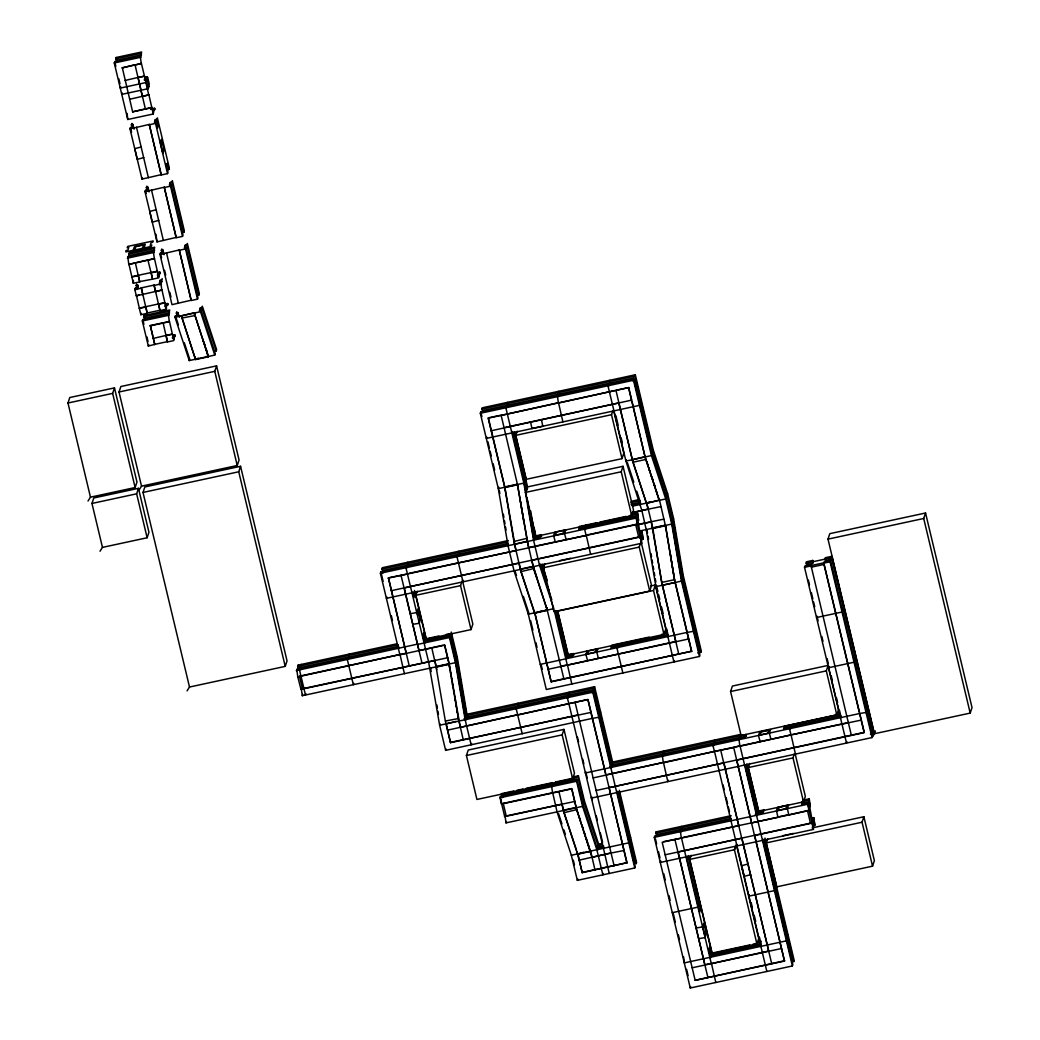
<?xml version="1.0" encoding="UTF-8"?>
<svg xmlns="http://www.w3.org/2000/svg" width="1040" height="1040" viewBox="0 0 1040 1040"><rect width="100%" height="100%" fill="white"/><g stroke="black" fill="none" stroke-linecap="round" stroke-linejoin="round"><path stroke-width="1.5" d="M151.294 108.94L154.284 108.303L153.283 113.984L127.764 119.483L114.27 62.985L114.725 61.62L140.244 56.108L140.621 57.681L141.622 52L116.09 57.512L116.389 62.023M133.601 65.104L122.148 67.886L141.401 63.414L134.914 65.143M120.718 86.723L120.263 88.101L145.795 82.589L146.25 81.224M125.151 80.444L144.404 75.972L141.401 63.414M122.213 93.002L121.758 94.38L147.29 88.868L147.745 87.503M141.297 63.765L140.244 56.108M129.649 99.281L148.902 94.809L153.283 113.984M148.902 94.809L142.402 96.525L138.021 77.35M127.764 119.483L127.088 113.412M148.785 95.147L144.404 75.972M151.788 107.705L132.639 111.826L151.905 107.354M145.184 77.259L144.274 80.002L145.873 79.651L146.783 76.908L145.184 77.259L148.122 89.063L149.032 86.333L146.783 76.908M130.013 128.908L149.266 124.423L161.265 174.642L141.999 179.114L130.013 128.908L130.468 127.53L132.054 127.192L132.977 124.449L131.378 124.787L132.132 127.933M131.378 124.787L131.833 123.422L132.951 128.128M145.405 109.083L135.031 64.792M141.232 146.952L134.732 148.681L137.28 159.341L143.78 157.625M165.802 163.566L167.986 172.237L167.531 173.615L161.148 174.993L149.266 124.423M167.297 169.845L168.896 169.507L169.351 168.129L157.365 117.91L156.897 119.288L155.311 119.626L154.401 122.369L155.987 122.018L155.532 123.396L167.531 173.615M156.897 119.288L158.405 125.554L157.495 128.297L155.311 119.626M141.999 179.114L142.454 177.749M90.467 497.172L67.977 403.013L69.797 397.527L114.478 387.894L136.968 482.053L135.135 487.539L90.467 497.172L88.023 501.007M145.002 191.672L164.255 187.2L176.254 237.419L157.001 241.891L145.002 191.672L145.457 190.307L147.056 189.956L147.966 187.213L146.367 187.564L147.121 190.697M146.367 187.564L146.822 186.186L147.576 189.332M160.745 144.391L161.746 141.375M162.539 151.931L163.553 148.915M136.747 262.444L154.479 258.622L128.83 264.472L127.79 256.828L153.322 251.316L153.699 252.889L154.687 247.208L129.155 252.707L128.167 258.388L127.79 256.828M133.289 249.99L134.407 246.636L145.249 244.296L144.144 247.65M128.83 264.472L135.33 262.756L139.711 281.931L133.328 283.309L128.947 264.134M134.888 249.652L135.889 246.636L143.546 244.972L142.545 247.988M166.491 165.971L167.401 163.228L168.896 169.507M156.221 209.729L149.721 211.445L152.269 222.118L158.769 220.402M182.299 232.622L183.885 232.271L184.34 230.906L172.354 180.687L171.899 182.052L170.3 182.403L182.975 235.014L182.52 236.392L176.137 237.757L164.255 187.2M133.328 283.309L133.419 280.358M139.711 281.931L138.333 275.301M170.3 182.403L169.39 185.146L170.989 184.795L170.521 186.173L182.52 236.392M158.587 303.94L159.978 310.557L166.361 309.179L161.967 290.004L136.331 295.854L134.836 289.575L135.291 288.21L136.89 287.859L137.8 285.129L136.201 285.467L136.578 287.04L138.164 286.689L137.8 285.129M136.201 285.467L136.656 284.102M138.164 286.689L137.254 289.432L136.89 287.859M136.331 295.854L138.996 294.97M147.979 260.338L152.217 277.264M154.362 258.96L153.322 251.316M142.714 294.476L141.323 287.859L154.089 285.103L159.978 310.557M157.001 241.891L155.948 234.247M154.479 258.622L158.86 277.797L152.477 279.175L151.086 272.558M141.323 287.859L147.212 313.313L140.829 314.691L136.448 295.516M135.135 487.539L112.645 393.38L114.478 387.894M159.991 254.449L179.257 249.977L191.243 300.196L171.99 304.668L159.991 254.449L160.446 253.071L162.045 252.733L162.955 249.99L161.356 250.341L162.11 253.474M161.356 250.341L161.811 248.963L162.942 253.669M140.829 314.691L141.284 313.313M152.477 279.175L139.828 281.58M147.212 313.313L145.821 306.696M161.967 290.004L155.48 291.733L154.089 285.103M164.359 322.491L169.468 321.399L173.849 340.574L167.466 341.939L163.085 322.777L150.319 325.52L154.817 344.357L148.33 346.073L142.324 320.97L142.779 319.592L168.311 314.093L168.688 315.653L169.676 309.972L144.157 315.484L144.443 319.995M141.518 486.161L119.028 392.002L120.861 386.516L216.58 365.859L239.07 460.031L237.237 465.504L141.518 486.161L139.074 489.983M158.938 274.859L159.848 272.116L158.262 272.454L157.339 275.197L158.938 274.859L159.315 276.419L157.716 276.77M161.72 279.955L161.187 284.271L159.588 284.609L160.134 280.306L161.72 279.955L162.188 278.59M159.588 284.609L160.134 280.306M161.863 290.355L160.81 282.698L159.224 283.049M154.713 344.695L150.319 325.52M102.466 547.391L91.962 503.451L93.795 497.965L138.463 488.332L148.954 532.272L147.134 537.758L102.466 547.391L100.022 551.226M197.288 295.386L198.887 295.048L199.342 293.67L187.343 243.464L186.888 244.829L185.289 245.167L197.964 297.791L197.509 299.156L191.126 300.534L179.257 249.977M148.33 346.073L148.785 344.708M153.205 338.416L172.471 333.944M165.75 303.849L164.84 306.592L166.439 306.241L167.349 303.498L165.75 303.849L166.127 305.409L167.726 305.071L168.181 303.693M185.289 245.167L184.379 247.91L185.978 247.572L185.523 248.937L197.509 299.156M166.361 309.179L166.439 306.241M150.215 325.871L169.351 321.737L168.311 314.093M167.466 341.939L166.088 335.322M214.552 351.312L216.151 350.961L216.606 349.596L202.332 306.228L201.877 307.606L200.278 307.944L215.241 353.704L214.786 355.082L189.254 360.581L174.98 317.226L175.435 315.848L177.034 315.51L177.944 312.767L176.358 313.105L177.333 316.095M176.358 313.105L176.813 311.74L177.788 314.73M173.251 335.231L172.341 337.974L173.927 337.623L174.85 334.893L173.251 335.231L173.628 336.804L175.214 336.453L174.85 334.893M181.363 315.848L194.246 312.754L208.286 356.798L195.533 359.554L181.363 315.848L195.533 359.554L194.922 357.045M182.078 318.019L194.727 315.601L194.246 312.754M147.134 537.758L136.643 493.818L138.463 488.332M200.278 307.944L199.368 310.687L200.967 310.349L200.512 311.714L214.786 355.082M189.501 687.037L143.013 492.44L144.846 486.954L240.565 466.297L287.04 660.894L285.22 666.38L189.501 687.037L187.057 690.859M189.254 360.581L189.709 359.216L184.301 342.771M202.696 339.105L204.126 343.447M204.945 345.267L204.23 343.109M205.543 347.776L206.258 349.947M207.09 351.78L206.375 349.609M207.506 353.743L208.286 356.798L208.52 356.109L205.686 356.72M237.237 465.504L214.76 371.345L216.58 365.859M285.22 666.38L238.745 471.783L240.565 466.297M406.393 653.12L297.791 676.871L296.751 669.227L398.853 647.192L398.398 648.57M398.593 646.36L298.038 668.057L297.661 666.484L298.116 665.106L397.124 643.747M299.936 668.538L299.481 669.903L305.474 695.019L305.929 693.641M301.301 664.417L301.223 667.368M297.791 676.871L300.898 689.078L447.564 657.761M423.917 643.058L424.372 641.693L449.904 636.181L455.897 661.284L455.442 662.662L302.289 695.708L301.236 688.051M302.289 695.708L302.744 694.33M347.802 658.203L347.347 659.581L353.34 684.684L353.795 683.319M349.167 654.095L349.089 657.033M443.261 645.164L399.893 654.836L380.406 573.235L380.861 571.87L508.482 544.336M382.525 572.26L382.226 567.749L508.313 540.553M382.824 573.092L383.734 570.349L508.222 543.491M406.276 653.471L388.401 577.798L409.266 666.016M386.854 596.973L386.399 598.351L641.654 543.27L640.614 535.626L638.677 537.004L635.674 524.446M391.287 590.694L640.276 536.653L637.273 524.095L587.769 534.781M401.05 575.38L422.032 663.273M407.758 562.25L407.667 565.188L406.757 567.931L406.38 566.358L405.925 567.736L428.532 661.544L439.634 725.244L445.627 750.347L592.514 718.341L605.631 773.266M407.433 574.002L389.818 577.486M458.77 721.11L449.059 664.04L444.561 645.203L419.042 650.715L404.157 587.6M414.037 591.864L414.791 595.01L413.881 597.74L412.451 592.215M417.235 591.175L415.87 595.296L426.361 639.236L471.029 629.59L472.849 624.104L462.358 580.164M410.384 613.652L416.65 612.612L417.885 608.907L420.433 619.58L419.198 623.285L412.932 624.325M480.324 413.296L480.779 411.931L633.945 378.885L651.924 454.22L666.198 497.575L665.743 498.953L671.749 524.056L681.46 581.126L699.452 656.461L546.299 689.507L528.307 614.172L514.033 570.817L508.027 545.701L498.316 488.631L480.324 413.296L633.49 380.263L633.945 378.885M482.443 412.334L482.157 407.823L635.31 374.777L653.302 450.099L667.576 493.467L673.569 518.583L683.28 575.653L701.272 650.975L700.817 652.353L697.814 652.99M417.131 613.834L418.145 610.818L419.939 618.358L418.938 621.374M486.785 437.034L486.33 438.412L639.483 405.366L639.938 404.001M491.205 430.755L631.709 400.127L628.719 387.569L615.953 390.325L632.931 462.228L646.49 503.425L659.477 499.98L665.366 525.434L675.077 582.504L662.311 585.26L651.209 521.573M425.282 638.95L425.737 637.572L414.505 590.499M500.968 415.454L556.972 403.052M506.311 406.419L505.856 407.797L523.848 483.119L533.559 540.189L539.552 565.305L553.826 608.673L528.307 614.172L528.762 612.807L523.341 596.362M507.676 402.311L507.598 405.249M457.431 555.347L456.976 556.712L462.982 581.828L463.437 580.45M458.809 551.239L458.718 554.177M504.088 427.661L618.956 402.883M431.795 647.959L436.787 669.643M578.253 714.818L450.515 742.69L445.406 721.357L434.915 660.166M471.029 629.59L460.538 585.65L461.903 581.542M517.153 431.236L515.788 435.357L526.279 479.297L622.011 458.64L623.831 453.154L613.717 410.787M498.771 487.253L498.316 488.631L523.848 483.119L524.303 481.754L512.304 431.535L511.849 432.9L515.788 435.357L611.507 414.7L612.885 410.592M471.614 743.47L471.146 744.848L465.153 719.732L455.442 662.662L449.449 637.546L449.904 636.181M499.668 415.415L488.319 417.859L504.816 486.915L515.918 550.602L388.284 578.136M444.678 644.865L449.176 663.689L460.278 727.389L588.016 699.504L570.154 703.365M530.569 421.941L531.947 428.571L542.802 426.231L541.411 419.601M450.034 669.747L448.942 664.378L436.189 667.134M451.009 675.454L450.515 672.594M451.269 632.073L457.262 657.176L456.807 658.554L466.895 717.184M451.971 681.161L451.49 678.301M501.085 415.103L517.465 484.497L528.671 547.846L637.156 524.446L637.611 523.068L636.116 516.789L578.682 529.191L579.592 526.448L596.804 522.73M440.089 723.866L439.634 725.244L592.787 692.198L593.242 690.82L464.022 718.705M452.946 686.868L452.465 684.008M514.8 432.133L525.668 477.633L527.098 490.113M445.523 721.006L458.172 718.601L457.808 715.403M446.017 723.866L456.053 721.383M557.362 395.408L558.402 403.052L614.679 390.598M558.727 391.3L558.649 394.238M536.003 536.367L525.499 492.427L527.332 486.941L623.051 466.297L633.542 510.237L631.722 515.71L536.003 536.367L533.559 540.189L534.014 538.824L526.994 497.601M447.512 730.145L516.269 714.987M456.339 706.836L455.858 703.989M521.833 510.185L521.352 507.325M513.929 541.476L526.799 538.369M457.314 712.543L456.833 709.696M522.808 515.892L522.314 513.032M445.627 750.347L446.082 748.982M519.025 562.809L521.014 571.948L534.573 613.145L547.339 610.389L533.767 569.192L527.293 541.229L514.41 544.323L504.699 487.253L488.202 418.197L628.719 387.569M523.783 521.599L523.289 518.739M450.515 742.69L446.121 723.515M465.153 719.732L465.608 718.367L455.897 661.284M466.518 715.624L466.973 714.246L457.262 657.176M527.293 541.229L517.465 484.497M463.268 739.947L458.887 720.772M514.527 543.985L520.416 569.439L534.69 612.794L551.174 681.85L691.678 651.222L687.18 632.385L540.293 664.391M528.671 547.846L409.084 573.326M521.118 571.597L534.001 568.503L534.599 571.012M535.301 537.654L534.3 528.372M466.427 755.521L468.26 750.035L563.979 729.391L574.47 773.331L572.65 778.817L476.931 799.461L466.427 755.521L562.159 734.877L563.979 729.391M541.307 534.703L540.397 537.446L534.014 538.824M535.314 573.183L536.744 577.525M544.869 563.641L543.491 567.749L553.995 611.689L649.714 591.045L651.534 585.559L641.043 541.619M555.373 535.171L556.374 532.155M555.269 541.788L553.657 535.86L554.892 532.155L565.734 529.815L564.512 533.52L566.124 539.448M609.778 380.289L609.7 383.227L608.79 385.97L608.413 384.397L607.958 385.762L625.95 461.097L641.836 510.393L646.217 529.568L655.928 586.638L673.92 661.973L674.375 660.595M541.957 610.909L534.573 613.145L533.975 610.636M563.03 533.52L564.031 530.504M546.559 607.334L563.94 679.094M546.845 607.529L547.339 610.389L533.286 566.332L520.52 569.088M516.659 707.343L516.204 708.721L522.21 733.824M518.037 703.235L517.946 706.173M517.712 715L568.867 703.638L604.851 854.295L579.215 860.145M632.723 380.796L633.633 378.066L483.665 410.41M700.817 652.353L682.825 577.018L673.114 519.948L667.121 494.845L652.847 451.477L634.855 376.142L635.31 374.777M530.062 547.235L586.105 535.457L584.61 529.178L585.065 527.813L585.442 529.373L585.975 525.07M562.055 803.881L564.044 813.007L577.603 854.204L590.369 851.461L576.81 810.264L571.701 788.918L501.514 804.063L500.006 797.784L500.461 796.419L577.044 779.896L576.589 781.261L582.582 806.377L596.856 849.732L602.862 874.848L603.317 873.47M502.437 797.641L503.347 794.898M501.514 804.063L501.215 799.552M548.171 669.292L675.922 641.42M641.303 399.88L640.848 401.258L639.249 401.596M513.76 790.998L501.384 793.676L501.748 795.236L576.732 779.064L583.037 804.999L582.582 806.377L506.012 822.887L504.959 815.243M551.174 681.85L534.794 612.456M631.722 515.71L621.231 471.77L623.051 466.297M626.405 459.719L625.95 461.097L651.469 455.585L651.924 454.22M506.012 822.887L506.467 821.522M555.035 610.441L566.28 657.514L565.825 658.892L568.269 655.057L663.988 634.413L665.808 628.927L655.317 584.987L650.611 586.001M567.19 654.771L567.645 653.406L557.531 611.026M688.571 639.002L567.32 665.158L554.203 610.233M573.573 653.393L572.663 656.136L566.28 657.514M632.086 401.7L645.099 456.963L659.373 500.331M645.801 459.134L659.256 500.669L658.658 498.16M569.088 692.224L568.087 697.905L567.71 696.332L567.255 697.71L568.867 703.638M646.516 461.305L647.231 463.463M653.302 450.099L652.847 451.477L651.248 451.815L633.633 378.066M587.158 650.845L585.923 654.55L587.535 660.478M648.661 467.805L650.091 472.147M587.639 653.861L588.64 650.845L596.297 649.194L595.296 652.21M637.156 524.446L636.116 516.789M635.804 515.97L636.935 520.676L638.534 520.325L637.481 512.681L631.293 514.02M650.806 474.305L652.236 478.647M575.146 702.598L614.12 865.813M636.493 518.362L637.403 515.619L579.969 528.008L579.592 526.448M636.935 520.676L637.39 519.298M638.534 520.325L637.481 512.681M551.525 785.395L552.565 793.052M653.055 480.467L652.34 478.309M598 648.505L596.778 652.21L598.39 658.138M653.653 482.976L654.368 485.147M655.2 486.98L654.485 484.809M641.056 537.94L637.507 518.96M632.437 512.733L648.219 509.015M655.798 489.489L657.228 493.818M641.654 543.27L640.614 535.626M641.979 531.518L643.032 539.162L641.979 531.518L640.393 531.856M649.714 591.045L639.223 547.105L640.588 542.984M641.745 540.332L642.655 537.589L639.561 538.265M558.948 791.674L563.446 810.498L576.511 850.2M592.02 692.744L592.93 690.001L465.309 717.535L455.208 658.892L449.592 635.349L424.06 640.861M612.521 764.985L594.152 688.09L594.607 686.712L466.973 714.246M590.902 712.4L450.619 742.352M645.203 456.625L632.333 459.719L646.49 503.425L646.724 502.736L652.717 527.852L661.713 582.751L675.805 641.758M660.868 506.61L632.554 512.395M592.514 718.341L598.78 717.301L599.235 715.936M667.576 493.467L667.121 494.845L665.522 495.183L651.248 451.815M564.161 812.669L577.031 809.575M598.598 847.197L583.947 802.256L577.954 777.153L578.409 775.775L572.403 777.075M663.858 519.155L638.651 524.277M600.6 711.828L600.145 713.193L598.559 713.544M574.704 801.476L504.621 816.27L501.618 803.712L551.135 793.039M571.818 788.567L576.199 807.742L591.981 857.389L611.234 852.917M667.303 536.848L666.822 534.001M665.522 495.183L672.204 522.691L671.749 524.056L640.029 530.907M673.569 518.583L673.114 519.948L671.515 520.286L681.226 577.369L698.841 651.118M577.629 812.084L578.344 814.255M668.278 542.555L667.797 539.708M663.988 634.413L653.497 590.473L655.317 584.987M579.059 816.426L580.489 820.755M578.409 775.775L584.415 800.891L583.947 802.256L582.361 802.607L597.688 849.94M593.125 777.933L661.895 762.775M670.332 553.631L670.826 556.478M661.83 582.413L674.596 579.657M581.919 825.097L583.453 829.088M596.128 790.491L864.266 732.316L859.768 713.492L585.247 773.032L585.702 771.667L587.21 777.933M584.051 831.597L585.481 835.939M583.505 852.306L577.603 854.204L577.005 851.695L582.218 872.703L627.003 862.719L606.008 774.839L848.51 722.514M672.646 568.243L672.165 565.383M673.621 573.95L673.14 571.09M586.196 838.097L587.626 842.439M610.779 767.52L611.234 766.155M612.144 763.412L612.599 762.047L594.607 686.712M588.341 844.61L589.056 846.781M617.227 791.258L635.219 866.593L634.764 867.958L577.33 880.347L577.785 878.982M626.886 863.057L609.011 787.384M582.218 872.703L577.824 853.528M590.473 851.11L589.758 848.939M672.204 522.691L681.915 579.761L681.46 581.126L655.928 586.638L656.383 585.273L657.891 591.552M683.28 575.653L682.825 577.018L681.226 577.369M596.856 849.732L597.311 848.367L603.694 846.989L603.239 848.354M598.221 845.624L598.689 844.259L584.415 800.891M667.927 636.857L666.887 629.213M594.971 869.947L590.59 850.772M678.808 654.316L662.428 584.922M687.18 632.385L693.446 631.345L693.914 629.98M695.279 625.872L694.824 627.237L693.225 627.588M623.883 850.512L606.125 854.022M629.226 841.477L628.771 842.855L571.337 855.244L557.063 811.876L552.682 792.701L570.401 788.879M630.591 837.369L630.136 838.734L628.537 839.085M662.285 755.144L663.325 762.788L714.493 751.426L766.857 971.477M663.65 751.023L663.572 753.961M699.452 656.461L699.907 655.083L681.915 579.761M668.278 780.247L667.823 781.625L663.442 762.45M762.853 839.059L792.831 964.6L792.376 965.965L690.274 988L654.29 837.343L654.745 835.978L731.328 819.455L730.873 820.82M656.409 836.368L656.123 831.857L731.146 815.672M660.751 861.081L660.296 862.459L813.449 829.413L812.396 821.769L810.459 823.134L807.469 810.576M665.171 854.802L812.058 822.796L809.068 810.238L788.84 814.918L787.345 808.639L788.58 804.934L777.725 807.274L776.503 810.979L777.998 817.258L682.981 837.434M674.934 839.488L707.915 977.587M681.642 826.358L681.564 829.296M663.702 841.594L681.317 838.11L680.277 830.466L680.654 832.039M730.587 691.535L732.407 686.049L828.126 665.405L838.617 709.345L836.797 714.818L741.078 735.475L730.587 691.535L826.306 670.878L828.126 665.405M714.701 740.012L713.713 745.693L713.336 744.12L712.881 745.498L714.493 751.426M768.846 950.924L704.925 965.042L678.054 851.708M720.759 750.399L771.732 963.82M736.255 844.272L758.745 938.431L756.912 943.917L712.244 953.563L689.754 859.391L691.119 855.283M803.088 800.15L809.276 798.824L808.821 800.189L802.438 801.567L801.528 804.31L807.911 802.932L808.951 810.576L751.517 822.965L784.498 961.077L695.162 980.343L662.168 842.244L738.751 825.721L723.879 762.606M733.525 747.643L715.767 751.153M738.868 738.621L739.908 746.265L791.076 734.903L795.457 754.078M751.517 822.965L736.632 759.85M846.963 741.702L846.508 743.067L804.531 567.307L804.986 565.929L811.369 564.551L811.746 566.124M806.65 566.332L806.351 561.821L812.734 560.443L813.111 562.016M806.585 565.591L807.495 562.848L808.236 565.981M811.369 564.551L810.914 565.929L804.531 567.307M807.872 564.421L812.656 563.381L812.734 560.443M698.269 905.788L697.814 907.166L672.282 912.678M699.634 901.68L699.179 903.058L697.58 903.396M812.656 563.381L813.228 561.665L825.981 558.922L825.422 560.625L830.206 559.598M687.934 855.972L700.674 909.324L699.764 912.067L686.335 856.323M756.847 813.943L756.392 815.321L758.836 811.486L748.345 767.546L749.71 763.438M760.214 734.968L761.215 731.952L768.872 730.301L767.871 733.317M696.267 927.979L702.533 926.939L703.768 923.234L706.316 933.907L705.081 937.612L698.815 938.639M760.123 741.585L758.511 735.657L759.733 731.952L770.588 729.612L769.353 733.317L770.965 739.245M875.381 730.99L874.471 733.733L827.996 539.136L829.816 533.65L925.548 513.006L972.023 707.603L970.203 713.089L874.471 733.733L872.027 737.568L591.253 798.135L591.708 796.77L592.449 799.903M736.528 760.201L864.149 732.667L823.667 563.173L824.135 561.808L830.505 560.43L830.05 561.795L872.027 737.568L872.495 736.19L829.829 558.025L828.919 560.768M825.422 560.625L825.5 557.687L831.883 556.309L831.428 557.687L873.405 733.447L870.402 734.097M703.027 928.161L704.028 925.145M692.159 967.785L704.925 965.042M704.821 935.701L705.822 932.685M735.8 845.65L734.422 849.758L756.912 943.917M737.321 844.558L734.422 849.758L689.754 859.391M690.274 988L690.729 986.635M768.742 951.275L741.858 837.941M695.162 980.343L784.615 960.726M816.985 616.148L816.517 617.526L842.049 612.014L842.504 610.649M840.333 714.181L784.446 726.245L783.536 728.975L840.97 716.586L839.462 710.307M757.77 811.2L758.225 809.835L747.357 764.322M709.8 957.385L710.255 956.007L761.306 944.996M711.165 953.277L711.633 951.899L688.766 856.167M781.495 948.519L711.308 963.664L681.434 837.772M784.498 961.077L754.624 835.185M748.085 863.98L741.585 865.709L744.133 876.382L750.633 874.653M791.076 734.903L789.464 728.975L789.919 727.597L790.283 729.17L790.829 724.867M758.836 811.486L803.504 801.853L793.013 757.913L794.378 753.792M843.869 606.528L843.414 607.906L841.815 608.244M767.702 838.76L766.337 842.881L776.828 886.821L872.547 866.164L874.38 860.678L863.876 816.738L812.097 827.918M749.32 894.777L748.865 896.155L774.384 890.643L774.839 889.278M778.206 810.29L779.207 807.274L786.864 805.623L785.863 808.639M828.971 666.367L828.516 667.745L854.048 662.233L854.503 660.868M803.504 801.853L805.337 796.367L795.21 754M776.217 885.157L775.749 886.535L774.163 886.873M855.868 656.747L855.413 658.125L853.814 658.463M808.951 810.576L807.911 802.932M808.275 804.505L809.185 801.762L802.815 803.14L802.438 801.567M807.976 803.673L808.717 806.806L810.316 806.468L809.276 798.824M840.515 717.964L840.97 716.586M812.838 824.07L809.666 806.663M813.449 829.413L812.396 821.769M812.266 825.851L814.814 825.305L813.774 817.648L812.175 817.999M813.527 826.475L814.437 823.732L811.889 824.278M814.814 825.305L813.774 817.648M851.383 735.41L811.018 565.591L823.784 562.835L859.391 711.919M970.203 713.089L923.715 518.492L925.548 513.006M859.768 713.492L866.034 712.452L866.489 711.087M786.838 939.497L786.383 940.862L684.281 962.897L683.605 956.813M788.203 935.376L787.748 936.754L786.149 937.092M861.159 720.109L792.623 734.578M867.854 706.966L867.399 708.344L865.813 708.682M873.405 733.447L873.86 732.082L832.26 557.882M872.547 866.164L862.056 822.224L863.876 816.738M115.635 58.877L141.167 53.365M117.611 60.099L141.531 54.938M114.27 62.985L139.789 57.486M137.904 77.688L144.287 76.31M145.561 78.819L147.16 78.481L147.615 77.103L149.11 83.382L148.655 84.76L147.056 85.098M147.433 86.671L149.032 86.333M150.605 109.473L155.116 108.498L154.648 109.863L154.284 108.303M149.149 124.774L155.532 123.396M156.806 125.905L158.405 125.554M164.151 187.551L170.521 186.173M128.7 254.085L154.232 248.573M129.077 255.645L154.609 250.146M127.335 258.193L152.867 252.681M179.14 250.315L185.523 248.937M131.95 276.679L157.469 271.18M131.833 277.03L138.216 275.652M150.982 272.896L157.365 271.518M158.626 274.027L160.225 273.689L159.848 272.116M160.511 281.879L162.097 281.528M134.836 289.575L141.219 288.197M153.972 285.454L160.355 284.076M139.438 308.074L164.97 302.562M139.334 308.412L145.717 307.034M158.47 304.278L164.853 302.9M147.329 312.975L160.082 310.219M143.702 316.849L169.221 311.35M145.665 318.084L169.598 312.91M142.324 320.97L167.856 315.458M174.98 317.226L200.512 311.714M165.971 335.673L172.354 334.295M154.817 344.357L167.583 341.601M195.754 358.865L198.588 358.254M67.977 403.013L112.645 393.38M119.028 392.002L214.76 371.345M481.702 409.188L634.855 376.142M91.962 503.451L136.643 493.818M143.013 492.44L238.745 471.783M504.816 486.915L517.582 484.159M525.499 492.427L621.231 471.77M631.215 501.306L638.95 499.642M630.76 502.684L640.042 500.682M631.137 504.257L640.419 502.255M631.397 505.089L640.679 503.087M648.141 502.437L650.975 501.826M632.489 506.129L665.743 498.953L651.469 455.585L633.49 380.263M381.771 569.127L507.858 541.918M541.684 536.276L533.702 537.992L533.325 536.432L540.033 534.976M599.898 522.067L626.197 516.386M629.291 515.723L637.026 514.059M553.774 535.509L564.616 533.169M380.406 573.235L635.661 518.167M638.534 524.628L651.105 521.911M652.717 527.852L665.483 525.096L674.479 579.995L691.574 651.56M639.938 533.234L641.524 532.883M404.04 587.938L518.908 563.16M531.674 560.404L640.159 537.004M559.767 560.625L570.622 558.285M413.192 595.348L414.791 595.01M460.538 585.65L415.87 595.296L411.931 592.839M639.223 547.105L543.491 567.749L539.552 565.305L540.007 563.927L551.824 599.82M827.996 539.136L923.715 518.492M545.012 610.259L546.598 609.908M297.661 666.484L398.216 644.787M423.696 639.288L438.802 636.025M446.303 634.413L449.306 633.763M653.497 590.473L557.765 611.117L568.269 655.057M417.651 644.098L296.283 670.592M417.534 644.436L449.449 637.546M805.896 563.186L812.279 561.821M825.045 559.065L831.428 557.687M398.463 654.836L299.455 676.195L302.497 688.74M823.667 563.173L830.05 561.795M811.395 567.151L824.161 564.395M300.781 689.429L434.798 660.517M455.208 658.892L456.807 658.554L450.814 633.438M436.41 666.445L449.176 663.689M663.559 632.71L666.653 632.047M565.591 655.122L572.299 653.679M613.132 644.865L649.181 637.091M661.557 634.413L667.745 633.074M565.968 656.682L573.95 654.966M668.122 634.647L612.235 646.711L611.858 645.138L610.948 647.881L668.382 635.492M586.04 654.212L596.882 651.872M562.328 665.925L566.163 665.093M551.291 681.512L691.678 651.222M464.932 715.962L594.152 688.09M612.599 762.047L740.233 734.5L740.155 737.451M836.147 713.817L839.241 713.141M610.545 763.75L746.161 734.5L745.238 737.243L609.635 766.493M746.525 736.073L610.922 765.323L592.93 690.001M840.71 715.754L784.823 727.805L784.446 726.245M758.628 735.306L769.47 732.966M516.854 790.335L523.042 788.996M526.136 788.333L552.435 782.652L552.799 784.225M555.438 782.015L577.954 777.153M500.006 797.784L576.589 781.261L572.65 778.817L562.159 734.877M734.916 747.019L738.738 746.2M608.894 787.735L723.762 762.957M504.504 816.621L561.938 804.219M748.345 767.546L793.013 757.913M563.55 810.16L576.316 807.404M598.689 844.259L602.511 843.427M602.056 844.792L596.635 845.962L597.012 847.535L603.707 846.092M655.655 833.235L730.691 817.05M756.171 811.551L764.14 809.822L763.23 812.565L755.261 814.294M657.631 834.457L731.068 818.61M763.243 811.668L756.548 813.111L745.303 766.038M776.607 810.641L787.462 808.301M654.29 837.343L807.443 804.297M779.662 816.582L787.41 814.905M811.72 819.364L813.319 819.026M582.322 872.352L627.003 862.719M677.937 852.046L741.754 838.279M754.507 835.523L811.941 823.134M782.613 835.744L793.455 833.404M862.056 822.224L766.337 842.881L762.398 840.424M699.075 909.675L700.674 909.324M756.496 942.227L761.137 941.226M709.579 953.615L749.853 944.931M752.947 944.255L760.682 942.591M709.956 955.188L761.046 944.164M706.316 964.418L710.138 963.599M840.736 717.275L836.797 714.818L826.306 670.878M627.393 462.709L633.789 482.157M636.74 491.127L640.185 501.592M542.854 564.304L544.336 568.789M541.905 564.187L547.326 580.632M540.306 564.525L548.678 589.953M514.982 570.934L516.451 575.419M558.506 813.501L561.951 823.966M563.914 829.946L565.396 834.431M201.877 307.606L216.151 350.961M194.129 313.092L208.403 356.46M177.944 312.767L179.426 317.252M175.435 315.848L178.399 324.818M825.5 557.687L825.877 559.26M808.353 580.06L809.484 584.766M811.356 592.618L812.851 598.884M813.605 602.03L814.736 606.736M817.349 617.721L818.103 620.854M821.847 636.558L822.978 641.264M827.099 658.528L828.217 663.234M831.22 675.792L832.351 680.498M836.472 697.762L837.59 702.468M808.821 800.189L810.316 806.468M764.972 838.084L794.196 960.492L793.741 961.857L764.517 839.449M746.525 764.127L758.134 812.773M745.238 765.297L757.224 815.516M762.918 839.8L791.778 960.635M740.025 745.927L792.376 965.965M733.642 747.305L751.257 821.054M665.847 528.294L665.249 525.785L652.483 528.528L653.081 531.05M671.19 559.676L671.788 562.185M647.348 463.125L647.946 465.634M675.194 582.166L686.816 630.812M628.602 387.907L645.697 459.472L632.931 462.228L618.839 403.221M723.086 784.927L724.204 789.633M726.076 797.485L727.584 803.764M728.325 806.897L729.456 811.603M751.192 902.629L752.31 907.335M754.195 915.187L755.69 921.453M759.434 937.157L760.942 943.423M646.607 503.087L648.102 509.353M615.914 415.779L618.163 425.204M621.153 437.749L622.284 442.455M658.632 594.685L659.763 599.391M661.635 607.243L663.13 613.522M611.507 414.7L622.011 458.64M711.542 954.837L709.67 946.998L708.76 949.741L710.632 957.58M702.65 926.601L705.198 937.261M711.412 963.313L715.806 982.488M618.241 643.76L617.708 648.076L617.331 646.503L616.876 647.868L622.869 672.984M558.519 402.714L562.9 421.889M586.222 535.119L590.603 554.294M656.123 831.857L656.864 835.003M655.499 839.111L656.617 843.817M658.502 851.669L659.997 857.948M663.741 873.639L665.249 879.918M668.993 895.609L670.111 900.315M673.114 912.873L675.363 922.285M678.366 934.843L679.484 939.549M686.608 969.371L688.103 975.65M619.346 790.283L636.584 862.472L636.129 863.85L618.891 791.661M593.242 690.82L611.611 767.728M617.292 791.999L634.166 862.628M592.787 692.198L634.764 867.958M588.393 701.077L592.137 716.768M587.899 699.855L605.891 775.177M513.968 431.925L525.213 479.011L523.614 479.349L525.512 490.451M556.699 610.831L567.567 656.344M567.437 664.82L571.818 683.995M517.946 487.357L517.348 484.848L504.582 487.591L505.18 490.1M577.46 737.139L578.591 741.845M582.712 759.109L583.83 763.815M596.206 815.607L597.324 820.313M600.327 832.858L602.576 842.283M604.851 854.295L609.232 873.47M520.377 501.618L520.975 504.127M532.168 561.626L533.884 568.854M480.779 411.931L481.91 416.637M487.903 441.753L489.398 448.019M490.152 451.165L491.283 455.871M493.155 463.723L494.65 470.002M530.634 620.646L532.883 630.071M535.886 642.616L537.004 647.335M541.125 664.586L542.256 669.305M573.287 860.145L574.418 864.851M571.337 855.244L577.33 880.347M503.217 803.374L506.22 815.932M500.461 796.419L500.838 797.979M465.608 718.367L465.985 719.927M454.883 698.282L455.494 700.791M425.659 640.51L423.787 632.671L422.877 635.414L424.749 643.253M380.861 571.87L383.11 581.282M391.352 615.81L392.483 620.516M400.01 654.498L404.391 673.673M298.116 665.106L298.857 668.252M171.899 182.052L183.885 232.271M186.888 244.829L198.887 295.048M122.265 67.548L132.639 111.826M136.5 127.179L148.382 177.749M151.502 189.956L163.371 240.513M166.491 252.733L178.373 303.29M132.977 124.449L134.095 129.155M147.966 187.213L149.084 191.932M162.955 249.99L164.086 254.696M116.09 57.512L116.844 60.645M114.725 61.62L115.843 66.326M118.846 78.884L119.964 83.59M130.468 127.53L131.586 132.236M145.457 190.307L146.211 193.44M160.446 253.071L161.577 257.79M164.567 270.335L165.698 275.054M169.819 292.305L170.95 297.024M167.349 303.498L167.726 305.071M160.81 282.698L161.187 284.271M173.927 337.623L174.304 339.196M144.157 315.484L144.898 318.617M135.291 288.21L135.668 289.783M142.779 319.592L143.91 324.298M146.913 336.856L148.031 341.562M646.945 529.776L647.478 532.948M648.024 536.12L648.57 539.292M650.988 553.566L651.534 556.738M652.067 559.897L652.613 563.069M653.146 566.241L653.692 569.413M654.225 572.585L654.771 575.757M655.304 578.929L655.85 582.101M525.668 477.633L527.553 488.735M530.608 510.718L534.924 536.081M524.303 481.754L526.461 494.429M528.203 506.311L533.325 536.432M499.317 490.425L499.85 493.597M503.36 514.215L503.906 517.374M504.439 520.546L504.985 523.718M505.518 526.89L506.064 530.062M430.638 668.382L431.184 671.554M436.852 704.847L437.385 708.019M437.931 711.191L438.464 714.363M161.486 139.464L160.368 142.831L162.916 153.491L164.034 150.137L161.486 139.464M126.295 250.549L125.84 251.914L151.359 246.415L151.814 245.037L150.228 245.388L151.138 242.645L152.737 242.294L153.192 240.929L127.66 246.428L127.205 247.806L128.804 247.455L127.894 250.198L126.295 250.549"/></g></svg>
